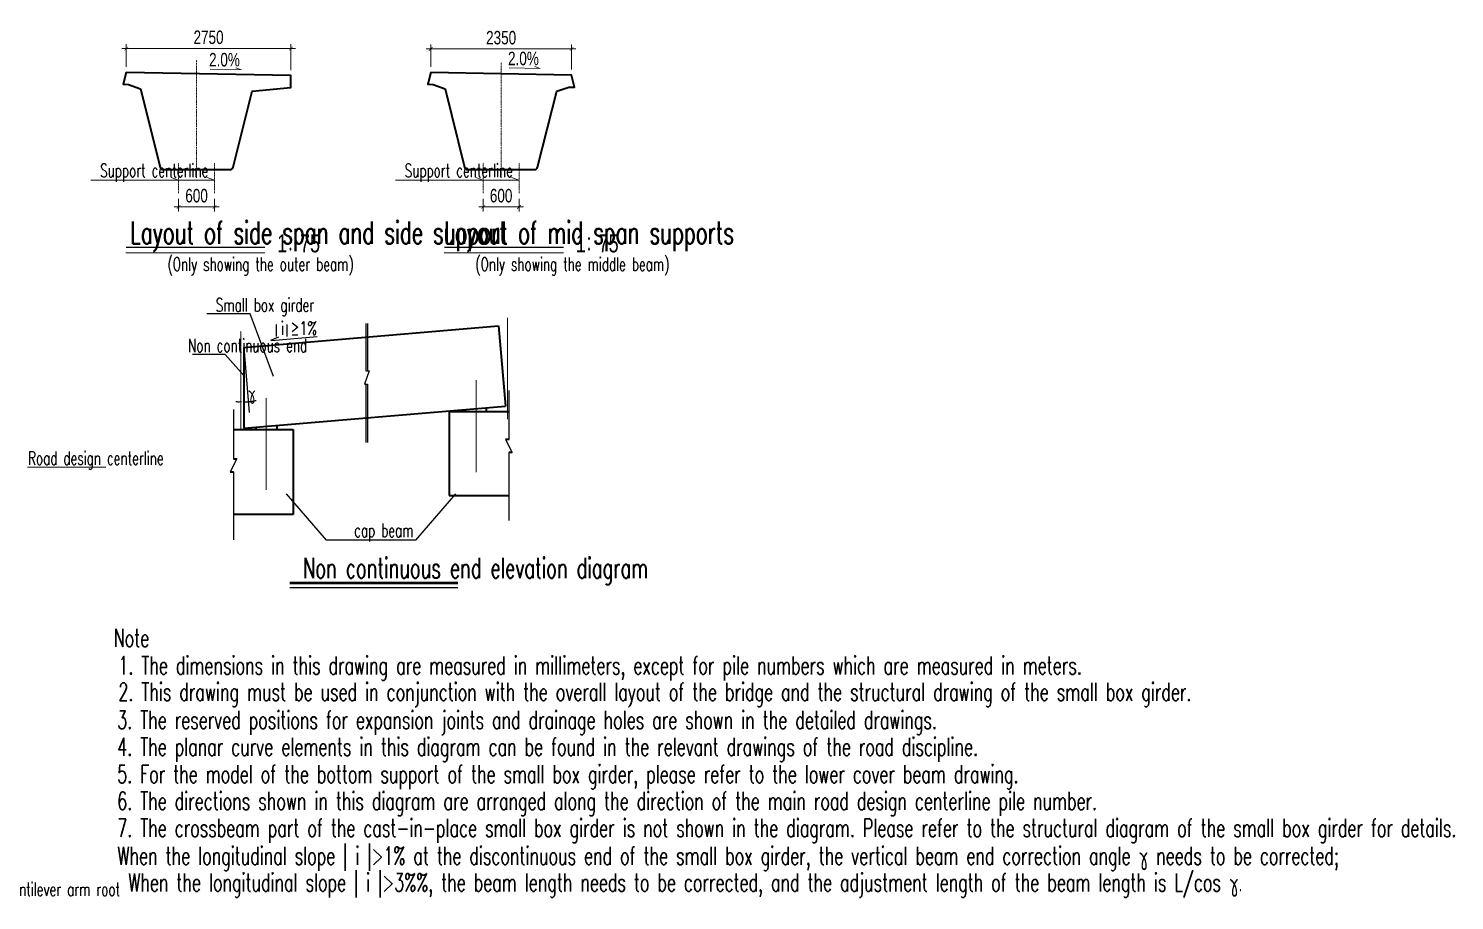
# Model space of a CAD drawing. Extents: x -2667085 to 4, y -2479164 to 2.
# Drawn here: x -2631406 to -2583785, y -2406481 to -2377351 of the extents above; entities that cross this region are included whole.
import ezdxf
from ezdxf.enums import TextEntityAlignment as Align

# ---------------------------------------------------------------- set-up
doc = ezdxf.new("R2010")
doc.units = 0
doc.header["$MEASUREMENT"] = 0
doc.header["$PDMODE"] = 3
for name, pattern in [('ACAD_ISO04W100', [30, 24, -3, 0, -3]), ('CONTINOUS', [0]), ('DASHDOT', [1, 0.5, -0.25, 0, -0.25]), ('ZXX0', [30, 13, -2, 0.5, -2, 12.5])]:
    doc.linetypes.add(name, pattern=pattern)
doc.layers.get('0').update_dxf_attribs({"linetype": 'CONTINUOUS'})
doc.layers.get('DEFPOINTS').update_dxf_attribs({"linetype": 'CONTINUOUS'})
doc.layers.add('4', color=2, linetype='CONTINUOUS')
doc.layers.add('尺寸线', color=2, linetype='CONTINUOUS')
for name, color, linetype, lineweight in [('DashDot', 5, 'ACAD_ISO04W100', 13), ('Thick', 4, 'CONTINOUS', 35), ('Thin', 1, 'CONTINUOUS', 25), ('桥－总－中心线', 1, 'ZXX0', 13), ('桥－构造轮廓－实线', 4, 'CONTINUOUS', 35), ('桥－综合标注', 31, 'CONTINUOUS', 13), ('桥－综合说明', 7, 'CONTINUOUS', 13)]:
    doc.layers.add(name, color=color, linetype=linetype, lineweight=lineweight)
doc.styles.add('SMEDI', font='smsim.shx', dxfattribs={"width": 0.75, "bigfont": 'smfs.shx'})
doc.styles.add('TONGJI-FONT', font='simplex.shx', dxfattribs={"width": 0.65})
doc.styles.add('Z1', font='SIMPLEX', dxfattribs={"width": 0.7, "bigfont": 'SMFS'})
doc.dimstyles.new('1-70', dxfattribs={"dimscale": 70, "dimtxt": 3, "dimasz": 0.85, "dimexe": 1, "dimexo": 1.25, "dimgap": 1, "dimtad": 1, "dimdec": 0, "dimtxsty": 'SMEDI', "dimblk": 'ARCHTICK', "dimcen": 2.5, "dimdle": 1, "dimclrd": 256, "dimclre": 256, "dimclrt": 256, "dimazin": 3, "dimtfac": 1, "dimtdec": 0, "dimtix": 1, "dimtmove": 2, "dimatfit": 3, "dimldrblk": 'ARCHTICK', "dimfxl": 2, "dimlwd": -1, "dimlwe": -1, "dimarcsym": 0})

# ---------------------------------------------------------------- blocks, each defined once
blk = doc.blocks.new('_ArchTick')
at = {"color": 0, "linetype": 'ByBlock', "const_width": 0.15}
blk.add_lwpolyline([(-0.5, -0.5), (0.5, 0.5)], dxfattribs=at)
blk = doc.blocks.new('*D306')
at = {"layer": 'DEFPOINTS', "color": 0, "transparency": 16777216}
for p in [(-2617973, -2378035), (-2617973, -2378816), (-2613273, -2378910)]:
    blk.add_point(p, dxfattribs=at)
at = {"layer": '桥－综合标注', "transparency": 16777216}
for p, q in [((-2613123, -2378035), (-2618123, -2378035)), ((-2617973, -2378628), (-2617973, -2377885)), ((-2613273, -2378722), (-2613273, -2377885))]:
    blk.add_line(p, q, dxfattribs=at)
at = {"layer": '桥－综合标注', "transparency": 16777216, "xscale": 127.5, "yscale": 127.5, "zscale": 127.5, "rotation": 180}
blk.add_blockref('_ArchTick', (-2617973, -2378035), dxfattribs=at)
at = {"layer": '桥－综合标注', "transparency": 16777216, "xscale": 127.5, "yscale": 127.5, "zscale": 127.5}
blk.add_blockref('_ArchTick', (-2613273, -2378035), dxfattribs=at)
at = {"layer": '桥－综合标注', "transparency": 16777216, "insert": (-2615623, -2377660), "char_height": 450, "attachment_point": 5, "style": 'SMEDI'}
blk.add_mtext('\\A1;2350', dxfattribs=at)
blk = doc.blocks.new('*D307')
at = {"layer": 'DEFPOINTS', "color": 0, "transparency": 16777216}
for p in [(-2626394, -2382858), (-2625194, -2382858), (-2626394, -2383313)]:
    blk.add_point(p, dxfattribs=at)
at = {"layer": '桥－综合标注', "transparency": 16777216}
for p, q in [((-2625044, -2383313), (-2626544, -2383313)), ((-2626394, -2383046), (-2626394, -2383463)), ((-2625194, -2383046), (-2625194, -2383463))]:
    blk.add_line(p, q, dxfattribs=at)
at = {"layer": '桥－综合标注', "transparency": 16777216, "xscale": 127.5, "yscale": 127.5, "zscale": 127.5, "rotation": 180}
blk.add_blockref('_ArchTick', (-2626394, -2383313), dxfattribs=at)
at = {"layer": '桥－综合标注', "transparency": 16777216, "xscale": 127.5, "yscale": 127.5, "zscale": 127.5}
blk.add_blockref('_ArchTick', (-2625194, -2383313), dxfattribs=at)
at = {"layer": '桥－综合标注', "transparency": 16777216, "insert": (-2625794, -2382938), "char_height": 450, "attachment_point": 5, "style": 'SMEDI'}
blk.add_mtext('\\A1;600', dxfattribs=at)
blk = doc.blocks.new('*D308')
at = {"layer": 'DEFPOINTS', "color": 0, "transparency": 16777216}
for p in [(-2628144, -2378022), (-2628144, -2378816), (-2622644, -2378930)]:
    blk.add_point(p, dxfattribs=at)
at = {"layer": '桥－综合标注', "transparency": 16777216}
for p, q in [((-2622494, -2378022), (-2628294, -2378022)), ((-2628144, -2378628), (-2628144, -2377872)), ((-2622644, -2378742), (-2622644, -2377872))]:
    blk.add_line(p, q, dxfattribs=at)
at = {"layer": '桥－综合标注', "transparency": 16777216, "xscale": 127.5, "yscale": 127.5, "zscale": 127.5, "rotation": 180}
blk.add_blockref('_ArchTick', (-2628144, -2378022), dxfattribs=at)
at = {"layer": '桥－综合标注', "transparency": 16777216, "xscale": 127.5, "yscale": 127.5, "zscale": 127.5}
blk.add_blockref('_ArchTick', (-2622644, -2378022), dxfattribs=at)
at = {"layer": '桥－综合标注', "transparency": 16777216, "insert": (-2625394, -2377647), "char_height": 450, "attachment_point": 5, "style": 'SMEDI'}
blk.add_mtext('\\A1;2750', dxfattribs=at)
blk = doc.blocks.new('*D309')
at = {"layer": 'DEFPOINTS', "color": 0, "transparency": 16777216}
for p in [(-2616223, -2382858), (-2615023, -2382858), (-2616223, -2383313)]:
    blk.add_point(p, dxfattribs=at)
at = {"layer": '桥－综合标注', "transparency": 16777216}
for p, q in [((-2614873, -2383313), (-2616373, -2383313)), ((-2616223, -2383046), (-2616223, -2383463)), ((-2615023, -2383046), (-2615023, -2383463))]:
    blk.add_line(p, q, dxfattribs=at)
at = {"layer": '桥－综合标注', "transparency": 16777216, "xscale": 127.5, "yscale": 127.5, "zscale": 127.5, "rotation": 180}
blk.add_blockref('_ArchTick', (-2616223, -2383313), dxfattribs=at)
at = {"layer": '桥－综合标注', "transparency": 16777216, "xscale": 127.5, "yscale": 127.5, "zscale": 127.5}
blk.add_blockref('_ArchTick', (-2615023, -2383313), dxfattribs=at)
at = {"layer": '桥－综合标注', "transparency": 16777216, "insert": (-2615623, -2382938), "char_height": 450, "attachment_point": 5, "style": 'SMEDI'}
blk.add_mtext('\\A1;600', dxfattribs=at)

msp = doc.modelspace()

# ---------------------------------------------------------------- linework, layer by layer
at = {"color": 2, "linetype": 'Continuous'}
for p, q in [((-2623999.476, -2386882.3825), (-2625448.1751, -2386882.3825)), ((-2623228.8913, -2388975.3901), (-2623999.476, -2386882.3825)), ((-2623130.4573, -2387238.4623), (-2623130.4573, -2387642.7656)), ((-2622780.8623, -2387238.4623), (-2622780.8623, -2387642.7656)), ((-2623309.7149, -2387767.1789), (-2623042.5347, -2387652.8358)), ((-2623290.3182, -2387773.0262), (-2621766.9671, -2387643.8802)), ((-2624216.7517, -2388005.9839), (-2624032.3935, -2390180.5945)), ((-2624842.6261, -2388236.67), (-2625929.9756, -2388236.67)), ((-2624842.6261, -2388236.67), (-2624216.7517, -2388947.5585)), ((-2621456.8342, -2394448.2834), (-2622788.419, -2392898.8574)), ((-2618466.5452, -2394448.2834), (-2617134.9604, -2392898.8574)), ((-2618466.5452, -2394448.2834), (-2621456.8342, -2394448.2834))]:
    msp.add_line(p, q, dxfattribs=at)
at = {"const_width": 90}
msp.add_lwpolyline([(-2622681.5031, -2395876.7497), (-2617066.1126, -2395876.7497)], dxfattribs=at)
at = {"layer": '4', "linetype": 'ByBlock'}
for start, end in [(262.4572691, 266.22863461), (262.4572691, 266.22863461), (270, 276.41565975), (276.63377065, 280.40513608), (280.1870252, 283.95839067)]:
    msp.add_arc((-2624238.2611, -2388003.8361), 1823.4072, start, end, dxfattribs=at)
for points in [[(-2624357.538, -2389803.3055), (-2624358.8542, -2389843.2838), (-2624238.2611, -2389827.2433)], [(-2624357.538, -2389803.3055), (-2624358.8542, -2389843.2838), (-2624238.2611, -2389827.2433)], [(-2623912.8823, -2389818.289), (-2623918.6575, -2389778.7081), (-2624034.5126, -2389815.8241)]]:
    msp.add_solid(points, dxfattribs=at)
at = {"layer": 'DashDot', "ltscale": 0.5}
for p, q in [((-2615414.8198, -2390406.2484), (-2615414.8198, -2387016.6158)), ((-2624313.5464, -2390743.8699), (-2624313.5464, -2387466.3514)), ((-2616456.6277, -2392170.8522), (-2616456.6277, -2389102.7025)), ((-2623466.7517, -2392758.0047), (-2623466.7517, -2389689.8549))]:
    msp.add_line(p, q, dxfattribs=at)
at = {"layer": 'Thick'}
for p, q in [((-2624216.7517, -2388005.9839), (-2615706.6277, -2387284.5162)), ((-2615706.6277, -2387284.5162), (-2615479.3616, -2389965.2491)), ((-2624216.7517, -2388005.9839), (-2624216.7517, -2390705.9839)), ((-2624216.7517, -2390705.9839), (-2615479.3616, -2389965.2491)), ((-2616816.3848, -2390156.7175), (-2616816.3848, -2390078.5987)), ((-2616116.3169, -2390156.7175), (-2616116.3169, -2390019.2486)), ((-2615362.1058, -2390156.7175), (-2617356.6277, -2390156.7175)), ((-2617356.6277, -2390156.7175), (-2617356.6277, -2392948.7141)), ((-2624561.2736, -2390743.8699), (-2622566.7517, -2390743.8699)), ((-2623807.0625, -2390743.8699), (-2623807.0625, -2390685.4994)), ((-2623106.9946, -2390743.8699), (-2623106.9946, -2390611.9014)), ((-2622566.7517, -2390743.8699), (-2622566.7517, -2393590.1543)), ((-2615357.7949, -2391082.0406), (-2615472.7096, -2391082.0406)), ((-2615249.0923, -2391519.3347), (-2615364.1298, -2391519.3347)), ((-2624565.5845, -2391723.4808), (-2624450.6699, -2391723.4808)), ((-2624674.2871, -2392160.7749), (-2624559.2496, -2392160.7749)), ((-2617356.6277, -2392948.7141), (-2615362.1058, -2392948.7141)), ((-2622566.7517, -2393590.1543), (-2624561.2736, -2393590.1543))]:
    msp.add_line(p, q, dxfattribs=at)
at = {"layer": 'Thin'}
for p, q in [((-2620139.1706, -2387200.8872), (-2620139.1706, -2388792.3566)), ((-2620087.7618, -2387200.8872), (-2620087.7618, -2388792.3566)), ((-2620030.5908, -2388792.3566), (-2620191.1956, -2389229.6507)), ((-2620145.5055, -2388792.3566), (-2620030.5908, -2388792.3566)), ((-2620191.1956, -2389229.6507), (-2620087.7618, -2389229.6507)), ((-2620139.1706, -2389229.6507), (-2620139.1706, -2391185.9458)), ((-2620087.7618, -2389229.6507), (-2620087.7618, -2391185.9458)), ((-2615362.1058, -2389442.7283), (-2615362.1058, -2391082.0406)), ((-2624561.2736, -2390084.1685), (-2624561.2736, -2391723.4808)), ((-2615472.7096, -2391082.0406), (-2615249.0923, -2391519.3347)), ((-2615362.1058, -2391519.3347), (-2615362.1058, -2393787.8768)), ((-2624450.6699, -2391723.4808), (-2624674.2871, -2392160.7749)), ((-2624561.2736, -2392160.7749), (-2624561.2736, -2394429.317))]:
    msp.add_line(p, q, dxfattribs=at)
at = {"layer": 'Thin', "color": 1}
msp.add_line((-2622681.5031, -2396026.7497), (-2617066.1126, -2396026.7497), dxfattribs=at)
at = {"layer": '桥－总－中心线', "linetype": 'DASHDOT'}
for p, q in [((-2625794.1577, -2382338.7233), (-2625794.1577, -2378399.1828)), ((-2615622.595, -2382338.7233), (-2615622.595, -2378476.5256)), ((-2626394.1577, -2381841.4297), (-2626394.1577, -2382858.2816)), ((-2625194.1577, -2381841.4297), (-2625194.1577, -2382858.2816)), ((-2616222.595, -2381841.4297), (-2616222.595, -2382858.2816)), ((-2615022.595, -2381841.4297), (-2615022.595, -2382858.2816))]:
    msp.add_line(p, q, dxfattribs=at)
at = {"layer": '桥－构造轮廓－实线'}
for points in [[(-2627013.0947, -2381987.1971, 0.3441507314), (-2626916.0804, -2382062.9435), (-2624672.235, -2382062.9435, 0.3441507314), (-2624575.2207, -2381987.1971), (-2623938.436, -2379440.058), (-2622644.1573, -2379325.9435), (-2622644.1573, -2378925.9435), (-2628144.1577, -2378815.9435), (-2628244.1577, -2379213.9435), (-2628068.5299, -2379217.4561), (-2627668.5299, -2379365.4561), (-2627013.0947, -2381987.1971)], [(-2616841.532, -2381987.1971, 0.3441507314), (-2616744.5178, -2382062.9435), (-2614500.6723, -2382062.9435, 0.3441507314), (-2614403.6581, -2381987.1971), (-2613766.8733, -2379440.058), (-2613366.8733, -2379308.058), (-2613172.595, -2379311.9435), (-2613272.595, -2378909.9435), (-2617972.595, -2378815.9435), (-2618072.595, -2379213.9435), (-2617896.9673, -2379217.4561), (-2617496.9673, -2379365.4561), (-2616841.532, -2381987.1971)]]:
    msp.add_lwpolyline(points, format="xyb", dxfattribs=at)
at = {"layer": '桥－综合标注'}
for p, q in [((-2624297.6555, -2378731.8474), (-2624481.934, -2378665.3876)), ((-2614314.3814, -2378690.5758), (-2615352.4788, -2378669.8138)), ((-2614314.3814, -2378690.5758), (-2614498.6599, -2378624.1159)), ((-2624297.6555, -2378731.8474), (-2625335.7529, -2378711.0855)), ((-2625194.1577, -2382414.7917), (-2629323.754, -2382414.7917)), ((-2626394.1577, -2382414.7917), (-2626644.8376, -2382329.6199)), ((-2625194.1577, -2382414.7917), (-2625444.8376, -2382329.6199)), ((-2615022.595, -2382414.7917), (-2619152.1914, -2382414.7917)), ((-2616222.595, -2382414.7917), (-2616473.275, -2382329.6199)), ((-2615022.595, -2382414.7917), (-2615273.275, -2382329.6199)), ((-2631442.9861, -2392002.0476), (-2628827.0949, -2392002.0476))]:
    msp.add_line(p, q, dxfattribs=at)
at = {"layer": '桥－综合说明'}
for p, q in [((-2628152.8521, -2384840.8083), (-2623510.1548, -2384840.8083)), ((-2617524.9011, -2384840.8083), (-2613537.5292, -2384840.8083))]:
    msp.add_line(p, q, dxfattribs=at)
at = {"layer": '桥－综合说明', "const_width": 50}
for points in [[(-2628152.8521, -2384662.4312), (-2623510.1548, -2384662.4312)], [(-2617524.9011, -2384662.4312), (-2613537.5292, -2384662.4312)]]:
    msp.add_lwpolyline(points, dxfattribs=at)

# ---------------------------------------------------------------- texts
at = {"color": 2, "linetype": 'Continuous'}
for s, style, width, p in [('Small box girder', 'TONGJI-FONT', 0.65, (-2625151.4711, -2386810.3496)), ('i ≥1%', 'Z1', 0.7, (-2622983.2595, -2387586.9669)), ('Non continuous end', 'TONGJI-FONT', 0.65, (-2626075.854, -2388164.0287)), ('cap beam', 'TONGJI-FONT', 0.65, (-2620531.8166, -2394339.7728))]:
    msp.add_text(s, height=450, dxfattribs=dict(at, style=style, width=width)).set_placement(p)
at = {"layer": '4', "linetype": 'ByBlock', "style": 'Z1', "width": 0.7}
msp.add_text('γ', height=450, dxfattribs=at).set_placement((-2623949.4946, -2389599.1746), align=Align.MIDDLE)
at = {"layer": 'Thick', "color": 4, "style": 'TONGJI-FONT', "width": 0.65}
msp.add_text('Non continuous end elevation diagram', height=675, dxfattribs=at).set_placement((-2622240.8093, -2395708.5836))
at = {"layer": '尺寸线', "style": 'TONGJI-FONT', "width": 0.65}
for s, p in [('Note', (-2628559.045, -2398009.3968)), ('1. The dimensions in this drawing are measured in millimeters, except for pile numbers which are measured in meters.', (-2628404.5988, -2398926.283)), ('2. This drawing must be used in conjunction with the overall layout of the bridge and the structural drawing of the small box girder.', (-2628404.5988, -2399810.115)), ('3. The reserved positions for expansion joints and drainage holes are shown in the detailed drawings.', (-2628445.4473, -2400747.3857)), ('4. The planar curve elements in this diagram can be found in the relevant drawings of the road discipline.', (-2628445.4473, -2401643.9616)), ('5. For the model of the bottom support of the small box girder, please refer to the lower cover beam drawing.', (-2628445.4473, -2402556.5159)), ('6. The directions shown in this diagram are arranged along the direction of the main road design centerline pile number.', (-2628445.4473, -2403453.6945)), ('7. The crossbeam part of the cast-in-place small box girder is not shown in the diagram. Please refer to the structural diagram of the small box girder for details.', (-2628445.4473, -2404358.0545)), ('When the longitudinal slope | i |>1%%% at the discontinuous end of the small box girder, the vertical beam end correction angle γ needs to be corrected;', (-2628431.2332, -2405287.2677)), ('When the longitudinal slope | i |>3%%, the beam length needs to be corrected, and the adjustment length of the beam length is L/cos γ.', (-2628069.6366, -2406177.2017))]:
    msp.add_text(s, height=600, dxfattribs=at).set_placement(p)
at = {"layer": '桥－综合说明'}
for s, height, style, width, p in [('2.0%', 450, 'SMEDI', 0.75, (-2625375.8869, -2378617.8206)), ('2.0%', 450, 'SMEDI', 0.75, (-2615392.6129, -2378576.549)), ('Support centerline', 450, 'TONGJI-FONT', 0.65, (-2629013.0179, -2382319.0789)), ('Support centerline', 450, 'TONGJI-FONT', 0.65, (-2618841.4552, -2382319.0789)), ('Layout of side span and side support', 750, 'TONGJI-FONT', 0.65, (-2628008.1677, -2384544.2888)), ('Layout of mid span supports', 750, 'TONGJI-FONT', 0.65, (-2617520.6457, -2384544.2888)), ('1：75', 600, 'SMEDI', 0.75, (-2623102.6647, -2384829.5816)), ('1：75', 600, 'SMEDI', 0.75, (-2613130.0392, -2384829.5816)), ('(Only showing the outer beam)', 450, 'TONGJI-FONT', 0.65, (-2626765.4168, -2385447.0813)), ('(Only showing the middle beam)', 450, 'TONGJI-FONT', 0.65, (-2616485.1718, -2385447.0813)), ('Road design centerline', 450, 'TONGJI-FONT', 0.65, (-2631419.7739, -2391928.0493)), ('Bottom edge line of edge beam cantilever arm root', 450, 'TONGJI-FONT', 0.65, (-2638790.9945, -2406330.6489))]:
    msp.add_text(s, height=height, dxfattribs=dict(at, style=style, width=width)).set_placement(p)

# ---------------------------------------------------------------- dimensions: what is measured, and where the dimension line sits
at = {"layer": '桥－综合标注'}
for base, p1, p2, picture, middle in [((-2628144.1577, -2378021.6897), (-2622644.1573, -2378929.9435), (-2628144.1577, -2378815.9435), '*D308', (-2625394.1575, -2377646.6897)), ((-2617972.595, -2378035.2091), (-2613272.595, -2378909.9435), (-2617972.595, -2378815.9435), '*D306', (-2615622.595, -2377660.2091))]:
    dim = msp.add_linear_dim(base=base, p1=p1, p2=p2, angle=180, dimstyle='1-70', override={"dimscale": 150, "dimlfac": 0.5}, dxfattribs=at)
    dim.commit()
    dim.dimension.update_dxf_attribs({"geometry": picture, "text_midpoint": middle})
for base, p1, p2, picture, middle in [((-2626394.1577, -2383313.0274), (-2625194.1577, -2382858.2816), (-2626394.1577, -2382858.2816), '*D307', (-2625794.1577, -2382938.0274)), ((-2616222.595, -2383313.0274), (-2615022.595, -2382858.2816), (-2616222.595, -2382858.2816), '*D309', (-2615622.595, -2382938.0274))]:
    dim = msp.add_linear_dim(base=base, p1=p1, p2=p2, angle=180, text='600', dimstyle='1-70', override={"dimscale": 150, "dimlfac": 0.5}, dxfattribs=at)
    dim.commit()
    dim.dimension.update_dxf_attribs({"geometry": picture, "text_midpoint": middle})

doc.saveas('drawing.dxf')
